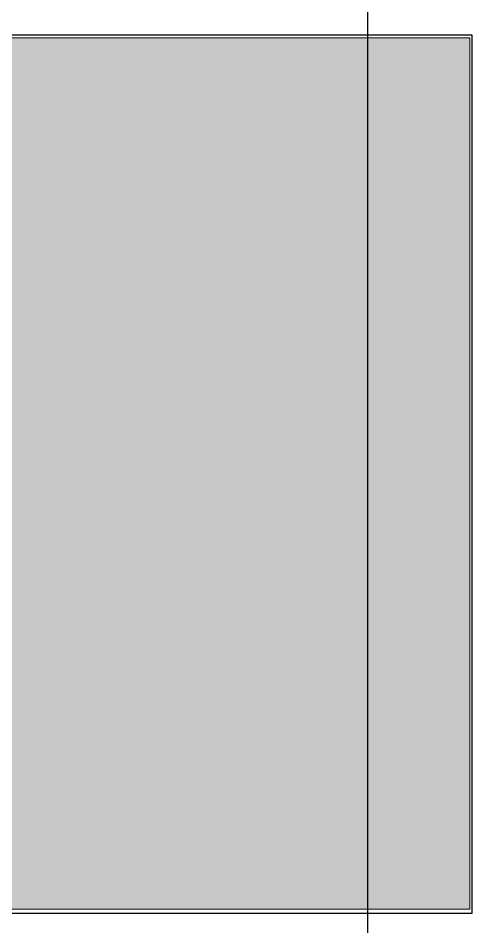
# Model space of a CAD drawing. Header units: inches. Extents: x -4 to 323, y -231 to 40.
# Drawn here: x 298.26 to 322.82, y -49.74 to -0.52 of the extents above; entities that cross this region are included whole.
import ezdxf

# ---------------------------------------------------------------- set-up
doc = ezdxf.new("R2010")
doc.units = ezdxf.units.IN
doc.header["$MEASUREMENT"] = 0
doc.layers.add('Layer 1', color=7, linetype='Continuous')
picture_1 = doc.add_image_def('image1.jpg', size_in_pixel=(5826, 4400))
picture_2 = doc.add_image_def('image6.jpg', size_in_pixel=(1069, 727))

# ---------------------------------------------------------------- blocks, each defined once
blk = doc.blocks.new('block 3')
at = {"layer": 'Layer 1'}
image = blk.add_image(picture_1, insert=(-3.847, -231.375), size_in_units=(321.009, 271.371), dxfattribs=at)
blk = doc.blocks.new('block 11')
at = {"layer": 'Layer 1', "lineweight": 0}
blk.add_lwpolyline([(283.519, -1.413), (322.815, -1.413), (322.815, -49.005), (283.519, -49.005), (283.519, -1.413)], dxfattribs=at)
at = {"layer": 'Layer 1'}
image = blk.add_image(picture_2, insert=(283.519, -49.011), size_in_units=(39.3, 47.598), dxfattribs=at)
blk = doc.blocks.new('block 10')
at = {"layer": 'Layer 1', "true_color": 0x009de2}
h = blk.add_hatch(color=142, dxfattribs=at)
edge = h.paths.add_edge_path()
edge.add_spline(control_points=[(322.714, -48.786), (308, -48.786), (291.31, -48.786), (276.596, -48.786), (285.3, -32.823), (283.256, -10.289), (276.595, -1.587), (276.595, -1.587), (322.714, -1.587), (322.714, -1.587), (322.714, -1.587), (322.714, -48.786), (322.714, -48.786)], knot_values=[0, 0, 0, 0, 1, 1, 1, 2, 2, 2, 3, 3, 3, 4, 4, 4, 4], degree=3, periodic=1)
at = {"layer": 'Layer 1', "lineweight": 0}
blk.add_open_spline([(322.714, -48.786), (308, -48.786), (291.31, -48.786), (276.596, -48.786), (285.3, -32.823), (283.256, -10.289), (276.595, -1.587), (276.595, -1.587), (322.714, -1.587), (322.714, -1.587), (322.714, -1.587), (322.714, -48.786), (322.714, -48.786)], degree=3, knots=[0, 0, 0, 0, 1, 1, 1, 2, 2, 2, 3, 3, 3, 4, 4, 4, 4], dxfattribs=at)
at = {"layer": 'Layer 1'}
blk.add_blockref('block 11', (0, 0), dxfattribs=at)
blk = doc.blocks.new('block 2')
at = {"layer": 'Layer 1', "color": 250, "lineweight": 20, "true_color": 0x1a1a18}
blk.add_lwpolyline([(18.058, -48.786), (322.714, -48.786), (322.714, -1.587), (18.058, -1.587), (18.058, -48.786)], dxfattribs=at)
at = {"layer": 'Layer 1'}
for name in ['block 3', 'block 10']:
    blk.add_blockref(name, (0, 0), dxfattribs=at)

msp = doc.modelspace()

# ---------------------------------------------------------------- block references
at = {"layer": 'Layer 1'}
msp.add_blockref('block 2', (0, 0), dxfattribs=at)

doc.saveas('drawing.dxf')
